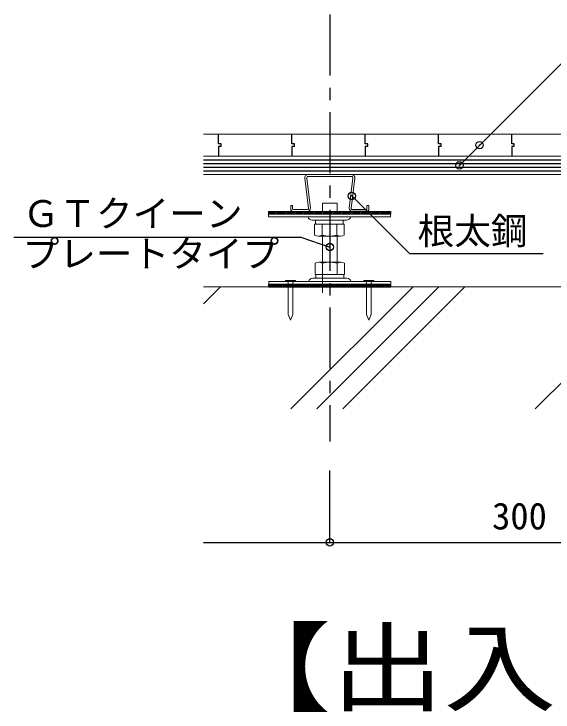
# Model space of a CAD drawing. Units: millimetres, scale not verified. Extents: x -2066 to 2059, y -1474 to 1400.
# Drawn here: x -1275 to -833, y -747 to -175 of the extents above; entities that cross this region are included whole.
import ezdxf
from ezdxf.enums import TextEntityAlignment as Align

# ---------------------------------------------------------------- set-up
doc = ezdxf.new("R2010")
doc.units = ezdxf.units.MM
doc.header["$LTSCALE"] = 10
doc.header["$PDMODE"] = 32
doc.header["$PDSIZE"] = 6
doc.linetypes.add('CHAIN1', pattern=[8, 5, -1, 1, -1])
for name, color, linetype in [('0-0_中心線', 4, 'CHAIN1'), ('0-2_太線１', 3, 'Continuous'), ('0-4_細線', 4, 'Continuous'), ('0-5_寸法', 4, 'Continuous'), ('0-6_文字', 7, 'Continuous')]:
    doc.layers.add(name, color=color, linetype=linetype)
doc.layers.add('0-1_中線', color=7, linetype='Continuous', lineweight=18)
doc.styles.add('ＭＳ ゴシック', font='')
doc.styles.get('ＭＳ ゴシック').set_extended_font_data('MS Gothic')

msp = doc.modelspace()

# ---------------------------------------------------------------- linework, layer by layer
at = {"layer": '0-0_中心線'}
msp.add_line((-1016.04, -175.85), (-1016.04, -525.67), dxfattribs=at)
at = {"layer": '0-1_中線'}
for p, q in [((-1119.53, -273.84), (-424.44, -273.84)), ((-1119.53, -291.84), (-424.44, -291.84)), ((-1119.53, -306.84), (-425.41, -306.84)), ((-1033.74, -306.84), (-998.33, -306.84)), ((-1033.74, -308.44), (-1016.04, -308.44)), ((-998.33, -308.44), (-1016.04, -308.44)), ((-1036.52, -309.97), (-1033.57, -334.74)), ((-1034.93, -309.78), (-1031.98, -334.55)), ((-997.14, -309.78), (-1000.09, -334.55)), ((-995.55, -309.97), (-998.5, -334.74)), ((-1010.04, -330.43), (-1022.04, -330.43)), ((-1022.04, -337.24), (-1022.04, -330.43)), ((-1010.04, -337.24), (-1010.04, -330.43)), ((-1048.05, -332.24), (-1046.45, -332.24)), ((-1048.05, -334.84), (-1048.05, -332.24)), ((-1046.45, -332.24), (-1046.45, -334.84)), ((-1045.65, -335.64), (-1034.37, -335.64)), ((-1045.65, -337.24), (-1034.37, -337.24)), ((-986.42, -335.64), (-997.71, -335.64)), ((-997.71, -337.24), (-986.42, -337.24)), ((-985.62, -332.24), (-985.62, -334.84)), ((-984.02, -332.24), (-985.62, -332.24)), ((-984.02, -332.24), (-984.02, -334.84)), ((-1066.35, -339.24), (-966.35, -339.24)), ((-966.35, -339.24), (-966.35, -341.54)), ((-1030.35, -344.24), (-1016.35, -344.24)), ((-1028.47, -347.44), (-1028.47, -356.5)), ((-1004.23, -347.44), (-1028.47, -347.44)), ((-1027.7, -344.74), (-1027.7, -346.94)), ((-1027.2, -344.24), (-1005.5, -344.24)), ((-1027.2, -347.44), (-1005.5, -347.44)), ((-1006.35, -347.44), (-1026.35, -347.44)), ((-1022.41, -356.5), (-1022.41, -347.44)), ((-1002.35, -344.24), (-1016.35, -344.24)), ((-1010.29, -356.5), (-1010.29, -347.44)), ((-1005, -344.74), (-1005, -346.94)), ((-1004.23, -356.5), (-1004.23, -347.44)), ((-1007.26, -357.44), (-1025.44, -357.44)), ((-1022.04, -357.44), (-1022.04, -403.64)), ((-1010.04, -357.44), (-1010.04, -378.64)), ((-1028.16, -379.57), (-1028.16, -388.64)), ((-1025.13, -378.64), (-1006.94, -378.64)), ((-1022.1, -379.57), (-1022.1, -388.64)), ((-1009.97, -379.57), (-1009.97, -388.64)), ((-1003.91, -388.64), (-1003.91, -379.57)), ((-1028.16, -388.64), (-1003.91, -388.64)), ((-1005.19, -388.64), (-1026.89, -388.64)), ((-1026.04, -388.64), (-1006.04, -388.64)), ((-1066.04, -394.54), (-1066.04, -396.84)), ((-966.04, -394.54), (-1066.04, -394.54)), ((-1066.04, -394.54), (-1066.04, -396.84)), ((-966.04, -394.54), (-1066.04, -394.54)), ((-1052.25, -393.54), (-1052.25, -394.54)), ((-1030.04, -391.84), (-1016.04, -391.84)), ((-1030.04, -391.84), (-1016.04, -391.84)), ((-1027.39, -391.34), (-1027.39, -389.14)), ((-1005.19, -391.84), (-1026.89, -391.84)), ((-1002.04, -391.84), (-1016.04, -391.84)), ((-1002.04, -391.84), (-1016.04, -391.84)), ((-1004.69, -391.34), (-1004.69, -389.14)), ((-988.11, -393.54), (-988.11, -394.54)), ((-966.04, -396.84), (-966.04, -394.54)), ((-966.04, -396.84), (-966.04, -394.54)), ((-1105.52, -398.84), (-1119.53, -412.85)), ((-1119.53, -398.84), (-180.04, -398.84)), ((-1066.04, -396.84), (-966.04, -396.84)), ((-1066.04, -396.84), (-966.04, -396.84)), ((-1050.1, -395.54), (-1050.1, -421.54)), ((-947.95, -398.84), (-1047.95, -498.84)), ((-1046.4, -395.54), (-1046.4, -421.54)), ((-926.74, -398.84), (-1026.74, -498.84)), ((-905.52, -398.84), (-1005.52, -498.84)), ((-985.96, -395.54), (-985.96, -421.54)), ((-982.26, -395.54), (-982.26, -421.54)), ((-747.95, -398.84), (-847.95, -498.84)), ((-1048.34, -426.28), (-1050.1, -421.54)), ((-1048.15, -426.28), (-1046.4, -421.54)), ((-984.2, -426.28), (-985.96, -421.54)), ((-984.01, -426.28), (-982.26, -421.54))]:
    msp.add_line(p, q, dxfattribs=at)
for points in [[(-966.35, -341.54), (-1066.35, -341.54), (-1066.35, -339.24)], [(-1052.25, -393.54), (-1044.25, -393.54), (-1044.25, -394.54), (-1048.25, -394.54), (-1052.25, -394.54)], [(-988.11, -393.54), (-980.11, -393.54), (-980.11, -394.54), (-984.11, -394.54), (-988.11, -394.54)]]:
    msp.add_lwpolyline(points, dxfattribs=at)
for centre, radius, start, end in [((-1033.74, -309.64), 2.8, 90, 185.8675), ((-1033.74, -309.64), 1.2, 90, 185.8675), ((-998.33, -309.64), 2.8, 354.1325, 90), ((-998.33, -309.64), 1.2, 354.1325, 90), ((-1045.65, -334.84), 2.4, 180, 270), ((-1045.65, -334.84), 0.8, 180, 270), ((-1034.37, -334.84), 2.4, 270, 6.785), ((-1034.37, -334.84), 0.8, 270, 6.785), ((-997.71, -334.84), 2.4, 173.2149, 270), ((-997.71, -334.84), 0.8, 173.2149, 270), ((-986.42, -334.84), 2.4, 270, 0), ((-986.42, -334.84), 0.8, 270, 0), ((-1030.35, -340.62), 3.62, 194.7048, 270), ((-1002.35, -340.62), 3.62, 270, 345.2952), ((-1027.2, -344.74), 0.5, 90, 180), ((-1027.2, -346.94), 0.5, 180, 270), ((-1005.5, -344.74), 0.5, 0, 90), ((-1005.5, -346.94), 0.5, 270, 0), ((-1025.44, -352.07), 5.37, 235.6157, 304.3843), ((-1016.35, -337.37), 20.06, 252.412, 287.5879), ((-1007.26, -352.07), 5.37, 235.6157, 304.3843), ((-1025.13, -384), 5.37, 55.6157, 124.3842), ((-1016.04, -398.7), 20.06, 72.412, 107.588), ((-1006.94, -384), 5.37, 55.6157, 124.3842), ((-1026.89, -389.14), 0.5, 90, 180), ((-1005.19, -389.14), 0.5, 0, 90), ((-1051.1, -395.54), 1, 0, 90), ((-1045.4, -395.54), 1, 90, 180), ((-1030.04, -395.45), 3.62, 90, 165.2952), ((-1030.04, -395.45), 3.62, 90, 165.2952), ((-1026.89, -391.34), 0.5, 180, 270), ((-1005.19, -391.34), 0.5, 270, 0), ((-1002.04, -395.45), 3.62, 14.7048, 90), ((-1002.04, -395.45), 3.62, 14.7048, 90), ((-986.96, -395.54), 1, 0, 90), ((-981.26, -395.54), 1, 90, 180)]:
    msp.add_arc(centre, radius, start, end, dxfattribs=at)
at = {"layer": '0-2_太線１'}
for p, q in [((-1119.53, -294.84), (-416.04, -294.84)), ((-1119.53, -297.84), (-416.04, -297.84)), ((-1119.53, -300.84), (-416.04, -300.84)), ((-1119.53, -303.84), (-416.04, -303.84)), ((-1066.35, -337.24), (-1066.35, -339.24)), ((-1065.41, -337.24), (-1066.35, -338.18)), ((-1064, -337.24), (-1066, -339.24)), ((-1062.58, -337.24), (-1064.58, -339.24)), ((-1061.17, -337.24), (-1063.17, -339.24)), ((-1059.75, -337.24), (-1061.75, -339.24)), ((-1058.34, -337.24), (-1060.34, -339.24)), ((-1056.93, -337.24), (-1058.93, -339.24)), ((-1055.51, -337.24), (-1057.51, -339.24)), ((-1054.1, -337.24), (-1056.1, -339.24)), ((-1052.68, -337.24), (-1054.68, -339.24)), ((-1051.27, -337.24), (-1053.27, -339.24)), ((-1049.85, -337.24), (-1051.85, -339.24)), ((-1048.44, -337.24), (-1050.44, -339.24)), ((-1047.03, -337.24), (-1049.03, -339.24)), ((-1045.61, -337.24), (-1047.61, -339.24)), ((-1044.2, -337.24), (-1046.2, -339.24)), ((-1045.97, -337.24), (-1034.68, -337.24)), ((-1045.97, -337.24), (-1034.68, -337.24)), ((-1042.78, -337.24), (-1044.78, -339.24)), ((-1041.37, -337.24), (-1043.37, -339.24)), ((-1039.96, -337.24), (-1041.96, -339.24)), ((-1038.54, -337.24), (-1040.54, -339.24)), ((-1037.13, -337.24), (-1039.13, -339.24)), ((-1035.71, -337.24), (-1037.71, -339.24)), ((-1034.3, -337.24), (-1036.3, -339.24)), ((-1032.88, -337.24), (-1034.88, -339.24)), ((-1031.47, -337.24), (-1033.47, -339.24)), ((-1030.06, -337.24), (-1032.06, -339.24)), ((-1028.64, -337.24), (-1030.64, -339.24)), ((-1027.23, -337.24), (-1029.23, -339.24)), ((-1025.81, -337.24), (-1027.81, -339.24)), ((-1024.4, -337.24), (-1026.4, -339.24)), ((-1022.98, -337.24), (-1024.98, -339.24)), ((-1021.57, -337.24), (-1023.57, -339.24)), ((-1020.16, -337.24), (-1022.16, -339.24)), ((-1018.74, -337.24), (-1020.74, -339.24)), ((-1017.33, -337.24), (-1019.33, -339.24)), ((-1015.91, -337.24), (-1017.91, -339.24)), ((-1014.5, -337.24), (-1016.5, -339.24)), ((-1013.08, -337.24), (-1015.08, -339.24)), ((-1011.67, -337.24), (-1013.67, -339.24)), ((-1010.26, -337.24), (-1012.26, -339.24)), ((-1008.84, -337.24), (-1010.84, -339.24)), ((-1007.43, -337.24), (-1009.43, -339.24)), ((-1006.01, -337.24), (-1008.01, -339.24)), ((-1004.6, -337.24), (-1006.6, -339.24)), ((-1003.19, -337.24), (-1005.19, -339.24)), ((-1001.77, -337.24), (-1003.77, -339.24)), ((-1000.36, -337.24), (-1002.36, -339.24)), ((-998.94, -337.24), (-1000.94, -339.24)), ((-997.53, -337.24), (-999.53, -339.24)), ((-996.11, -337.24), (-998.11, -339.24)), ((-986.73, -337.24), (-998.02, -337.24)), ((-994.7, -337.24), (-996.7, -339.24)), ((-993.29, -337.24), (-995.29, -339.24)), ((-991.87, -337.24), (-993.87, -339.24)), ((-990.46, -337.24), (-992.46, -339.24)), ((-989.04, -337.24), (-991.04, -339.24)), ((-987.63, -337.24), (-989.63, -339.24)), ((-986.21, -337.24), (-988.21, -339.24)), ((-984.8, -337.24), (-986.8, -339.24)), ((-983.39, -337.24), (-985.39, -339.24)), ((-981.97, -337.24), (-983.97, -339.24)), ((-980.56, -337.24), (-982.56, -339.24)), ((-979.14, -337.24), (-981.14, -339.24)), ((-977.73, -337.24), (-979.73, -339.24)), ((-976.32, -337.24), (-978.32, -339.24)), ((-974.9, -337.24), (-976.9, -339.24)), ((-973.49, -337.24), (-975.49, -339.24)), ((-972.07, -337.24), (-974.07, -339.24)), ((-970.66, -337.24), (-972.66, -339.24)), ((-969.24, -337.24), (-971.24, -339.24)), ((-967.83, -337.24), (-969.83, -339.24)), ((-966.42, -337.24), (-968.42, -339.24)), ((-966.35, -338.58), (-967, -339.24)), ((-1066.04, -398.84), (-1066.04, -396.84)), ((-1066.04, -398.84), (-1066.04, -396.84)), ((-966.04, -396.84), (-1066.04, -396.84)), ((-1065.1, -398.84), (-1066.04, -397.9)), ((-1065.1, -398.84), (-1066.04, -397.9)), ((-1066.04, -398.84), (-966.04, -398.84)), ((-1066.04, -398.84), (-966.04, -398.84)), ((-1063.68, -398.84), (-1065.68, -396.84)), ((-1063.68, -398.84), (-1065.68, -396.84)), ((-1062.27, -398.84), (-1064.27, -396.84)), ((-1062.27, -398.84), (-1064.27, -396.84)), ((-1060.85, -398.84), (-1062.85, -396.84)), ((-1060.85, -398.84), (-1062.85, -396.84)), ((-1059.44, -398.84), (-1061.44, -396.84)), ((-1059.44, -398.84), (-1061.44, -396.84)), ((-1058.03, -398.84), (-1060.03, -396.84)), ((-1058.03, -398.84), (-1060.03, -396.84)), ((-1056.61, -398.84), (-1058.61, -396.84)), ((-1056.61, -398.84), (-1058.61, -396.84)), ((-1055.2, -398.84), (-1057.2, -396.84)), ((-1055.2, -398.84), (-1057.2, -396.84)), ((-1053.78, -398.84), (-1055.78, -396.84)), ((-1053.78, -398.84), (-1055.78, -396.84)), ((-1052.37, -398.84), (-1054.37, -396.84)), ((-1052.37, -398.84), (-1054.37, -396.84)), ((-1050.96, -398.84), (-1052.96, -396.84)), ((-1050.96, -398.84), (-1052.96, -396.84)), ((-1049.54, -398.84), (-1051.54, -396.84)), ((-1049.54, -398.84), (-1051.54, -396.84)), ((-1048.13, -398.84), (-1050.13, -396.84)), ((-1048.13, -398.84), (-1050.13, -396.84)), ((-1046.71, -398.84), (-1048.71, -396.84)), ((-1046.71, -398.84), (-1048.71, -396.84)), ((-1045.3, -398.84), (-1047.3, -396.84)), ((-1045.3, -398.84), (-1047.3, -396.84)), ((-1043.88, -398.84), (-1045.88, -396.84)), ((-1043.88, -398.84), (-1045.88, -396.84)), ((-1045.65, -398.84), (-1034.37, -398.84)), ((-1045.65, -398.84), (-1034.37, -398.84)), ((-1045.65, -398.84), (-1034.37, -398.84)), ((-1045.65, -398.84), (-1034.37, -398.84)), ((-1042.47, -398.84), (-1044.47, -396.84)), ((-1042.47, -398.84), (-1044.47, -396.84)), ((-1041.06, -398.84), (-1043.06, -396.84)), ((-1041.06, -398.84), (-1043.06, -396.84)), ((-1039.64, -398.84), (-1041.64, -396.84)), ((-1039.64, -398.84), (-1041.64, -396.84)), ((-1038.23, -398.84), (-1040.23, -396.84)), ((-1038.23, -398.84), (-1040.23, -396.84)), ((-1036.81, -398.84), (-1038.81, -396.84)), ((-1036.81, -398.84), (-1038.81, -396.84)), ((-1035.4, -398.84), (-1037.4, -396.84)), ((-1035.4, -398.84), (-1037.4, -396.84)), ((-1033.98, -398.84), (-1035.98, -396.84)), ((-1033.98, -398.84), (-1035.98, -396.84)), ((-1032.57, -398.84), (-1034.57, -396.84)), ((-1032.57, -398.84), (-1034.57, -396.84)), ((-1031.16, -398.84), (-1033.16, -396.84)), ((-1031.16, -398.84), (-1033.16, -396.84)), ((-1029.74, -398.84), (-1031.74, -396.84)), ((-1029.74, -398.84), (-1031.74, -396.84)), ((-1028.33, -398.84), (-1030.33, -396.84)), ((-1028.33, -398.84), (-1030.33, -396.84)), ((-1026.91, -398.84), (-1028.91, -396.84)), ((-1026.91, -398.84), (-1028.91, -396.84)), ((-1025.5, -398.84), (-1027.5, -396.84)), ((-1025.5, -398.84), (-1027.5, -396.84)), ((-1024.09, -398.84), (-1026.09, -396.84)), ((-1024.09, -398.84), (-1026.09, -396.84)), ((-1022.67, -398.84), (-1024.67, -396.84)), ((-1022.67, -398.84), (-1024.67, -396.84)), ((-1021.26, -398.84), (-1023.26, -396.84)), ((-1021.26, -398.84), (-1023.26, -396.84)), ((-1019.84, -398.84), (-1021.84, -396.84)), ((-1019.84, -398.84), (-1021.84, -396.84)), ((-1018.43, -398.84), (-1020.43, -396.84)), ((-1018.43, -398.84), (-1020.43, -396.84)), ((-1017.01, -398.84), (-1019.01, -396.84)), ((-1017.01, -398.84), (-1019.01, -396.84)), ((-1015.6, -398.84), (-1017.6, -396.84)), ((-1015.6, -398.84), (-1017.6, -396.84)), ((-1014.19, -398.84), (-1016.19, -396.84)), ((-1014.19, -398.84), (-1016.19, -396.84)), ((-1012.77, -398.84), (-1014.77, -396.84)), ((-1012.77, -398.84), (-1014.77, -396.84)), ((-1011.36, -398.84), (-1013.36, -396.84)), ((-1011.36, -398.84), (-1013.36, -396.84)), ((-1009.94, -398.84), (-1011.94, -396.84)), ((-1009.94, -398.84), (-1011.94, -396.84)), ((-1008.53, -398.84), (-1010.53, -396.84)), ((-1008.53, -398.84), (-1010.53, -396.84)), ((-1007.11, -398.84), (-1009.11, -396.84)), ((-1007.11, -398.84), (-1009.11, -396.84)), ((-1005.7, -398.84), (-1007.7, -396.84)), ((-1005.7, -398.84), (-1007.7, -396.84)), ((-1004.29, -398.84), (-1006.29, -396.84)), ((-1004.29, -398.84), (-1006.29, -396.84)), ((-1002.87, -398.84), (-1004.87, -396.84)), ((-1002.87, -398.84), (-1004.87, -396.84)), ((-1001.46, -398.84), (-1003.46, -396.84)), ((-1001.46, -398.84), (-1003.46, -396.84)), ((-1000.04, -398.84), (-1002.04, -396.84)), ((-1000.04, -398.84), (-1002.04, -396.84)), ((-998.63, -398.84), (-1000.63, -396.84)), ((-998.63, -398.84), (-1000.63, -396.84)), ((-997.22, -398.84), (-999.22, -396.84)), ((-997.22, -398.84), (-999.22, -396.84)), ((-995.8, -398.84), (-997.8, -396.84)), ((-995.8, -398.84), (-997.8, -396.84)), ((-986.42, -398.84), (-997.71, -398.84)), ((-986.42, -398.84), (-997.71, -398.84)), ((-994.39, -398.84), (-996.39, -396.84)), ((-994.39, -398.84), (-996.39, -396.84)), ((-992.97, -398.84), (-994.97, -396.84)), ((-992.97, -398.84), (-994.97, -396.84)), ((-991.56, -398.84), (-993.56, -396.84)), ((-991.56, -398.84), (-993.56, -396.84)), ((-990.14, -398.84), (-992.14, -396.84)), ((-990.14, -398.84), (-992.14, -396.84)), ((-988.73, -398.84), (-990.73, -396.84)), ((-988.73, -398.84), (-990.73, -396.84)), ((-987.32, -398.84), (-989.32, -396.84)), ((-987.32, -398.84), (-989.32, -396.84)), ((-985.9, -398.84), (-987.9, -396.84)), ((-985.9, -398.84), (-987.9, -396.84)), ((-984.49, -398.84), (-986.49, -396.84)), ((-984.49, -398.84), (-986.49, -396.84)), ((-983.07, -398.84), (-985.07, -396.84)), ((-983.07, -398.84), (-985.07, -396.84)), ((-981.66, -398.84), (-983.66, -396.84)), ((-981.66, -398.84), (-983.66, -396.84)), ((-980.24, -398.84), (-982.24, -396.84)), ((-980.24, -398.84), (-982.24, -396.84)), ((-978.83, -398.84), (-980.83, -396.84)), ((-978.83, -398.84), (-980.83, -396.84)), ((-977.42, -398.84), (-979.42, -396.84)), ((-977.42, -398.84), (-979.42, -396.84)), ((-976, -398.84), (-978, -396.84)), ((-976, -398.84), (-978, -396.84)), ((-974.59, -398.84), (-976.59, -396.84)), ((-974.59, -398.84), (-976.59, -396.84)), ((-973.17, -398.84), (-975.17, -396.84)), ((-973.17, -398.84), (-975.17, -396.84)), ((-971.76, -398.84), (-973.76, -396.84)), ((-971.76, -398.84), (-973.76, -396.84)), ((-970.35, -398.84), (-972.35, -396.84)), ((-970.35, -398.84), (-972.35, -396.84)), ((-968.93, -398.84), (-970.93, -396.84)), ((-968.93, -398.84), (-970.93, -396.84)), ((-967.52, -398.84), (-969.52, -396.84)), ((-967.52, -398.84), (-969.52, -396.84)), ((-966.1, -398.84), (-968.1, -396.84)), ((-966.1, -398.84), (-968.1, -396.84)), ((-966.04, -397.49), (-966.69, -396.84)), ((-966.04, -397.49), (-966.69, -396.84)), ((-966.04, -398.84), (-966.04, -396.84)), ((-966.04, -398.84), (-966.04, -396.84))]:
    msp.add_line(p, q, dxfattribs=at)
for points in [[(-1066.35, -337.24), (-966.35, -337.24), (-966.35, -339.24)], [(-986.73, -337.24), (-998.02, -337.24), (-986.73, -337.24)], [(-997.71, -398.84), (-986.42, -398.84), (-997.71, -398.84)], [(-997.71, -398.84), (-986.42, -398.84), (-997.71, -398.84)]]:
    msp.add_lwpolyline(points, dxfattribs=at)
at = {"layer": '0-4_細線'}
for points in [[(-1105.04, -283.84), (-1105.04, -281.84), (-1107.04, -281.84), (-1107.04, -273.84)], [(-1045.04, -283.84), (-1045.04, -281.84), (-1047.04, -281.84), (-1047.04, -273.84)], [(-985.04, -283.84), (-985.04, -281.84), (-987.04, -281.84), (-987.04, -273.84)], [(-925.04, -283.84), (-925.04, -281.84), (-927.04, -281.84), (-927.04, -273.84)], [(-865.04, -283.84), (-865.04, -281.84), (-867.04, -281.84), (-867.04, -273.84)], [(-1105.04, -283.84), (-1107.04, -283.84), (-1107.04, -291.84)], [(-1045.04, -283.84), (-1047.04, -283.84), (-1047.04, -291.84)], [(-985.04, -283.84), (-987.04, -283.84), (-987.04, -291.84)], [(-925.04, -283.84), (-927.04, -283.84), (-927.04, -291.84)], [(-865.04, -283.84), (-867.04, -283.84), (-867.04, -291.84)]]:
    msp.add_lwpolyline(points, dxfattribs=at)
at = {"layer": '0-5_寸法'}
for p, q in [((-1016.04, -608.2), (-1016.04, -549.45)), ((-1119.53, -608.2), (-1016.04, -608.2)), ((-1016.04, -608.2), (-716.04, -608.2))]:
    msp.add_line(p, q, dxfattribs=at)
at = {"layer": '0-5_寸法', "color": 7}
msp.add_point((-1016.04, -608.2), dxfattribs=at)
at = {"layer": '0-6_文字'}
for p, q in [((-785.95, -175.32), (-909.97, -299.34)), ((-998.08, -324.44), (-950.87, -371.65)), ((-950.87, -371.65), (-841.53, -371.65))]:
    msp.add_line(p, q, dxfattribs=at)
msp.add_lwpolyline([(-1274.54, -358.09), (-1039.81, -358.09), (-1016.04, -366.25)], dxfattribs=at)
for p in [(-893.47, -282.84), (-909.97, -299.34), (-998.08, -324.44), (-1016.04, -366.25)]:
    msp.add_point(p, dxfattribs=at)

# ---------------------------------------------------------------- texts
at = {"layer": '0-5_寸法', "color": 7, "style": 'ＭＳ ゴシック'}
msp.add_text('300', height=21.99, dxfattribs=at).set_placement((-883.26, -604.2), align=Align.BOTTOM_LEFT)
at = {"layer": '0-6_文字', "style": 'ＭＳ ゴシック'}
for s, p in [('ＧＴクイーン', (-1267.43, -356.4)), ('根太鋼', (-944.18, -370.63)), ('プレートタイプ', (-1267.43, -389.3))]:
    msp.add_text(s, height=21.99, dxfattribs=at).set_placement(p, align=Align.BOTTOM_LEFT)
at = {"layer": '0-6_文字', "style": 'ＭＳ ゴシック', "width": 1.15}
msp.add_text('【出入口納まり図-1】', height=58.65, dxfattribs=at).set_placement((-1106.89, -757.91), align=Align.BOTTOM_LEFT)

doc.saveas('drawing.dxf')
